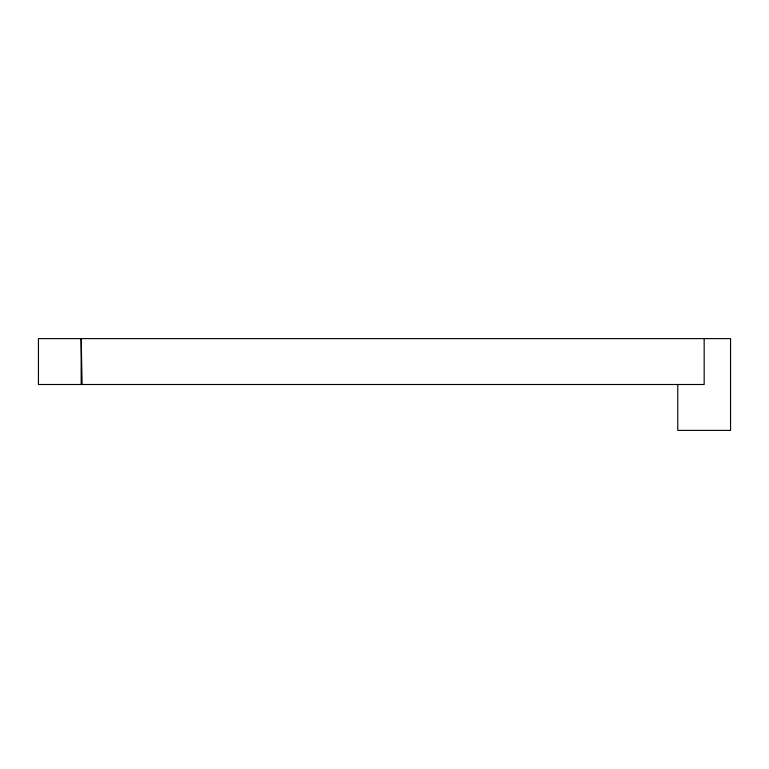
<?xml version="1.0" encoding="UTF-8"?>
<svg xmlns="http://www.w3.org/2000/svg" width="769" height="769" viewBox="0 0 769 769"><rect width="100%" height="100%" fill="white"/><g stroke="black" fill="none" stroke-linecap="round" stroke-linejoin="round"><path stroke-width="1.15" d="M82.11 384.5L81.158 338.61L81.158 384.5M704.164 338.61L704.164 384.5L38.45 384.5L38.45 338.61L730.55 338.61L730.55 430.39L677.768 430.39L677.768 384.5"/></g></svg>
